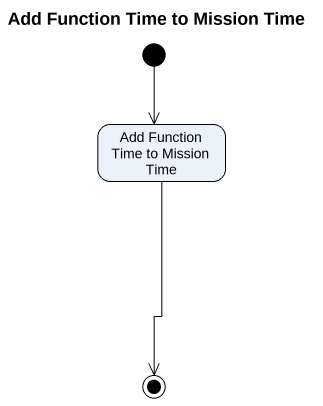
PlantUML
@startuml
title Add Function Time to Mission Time
hide empty description
state "Add Function Time to Mission Time" as Add_Function_Time_to
[*] --> Add_Function_Time_to
Add_Function_Time_to --> [*]
@enduml
